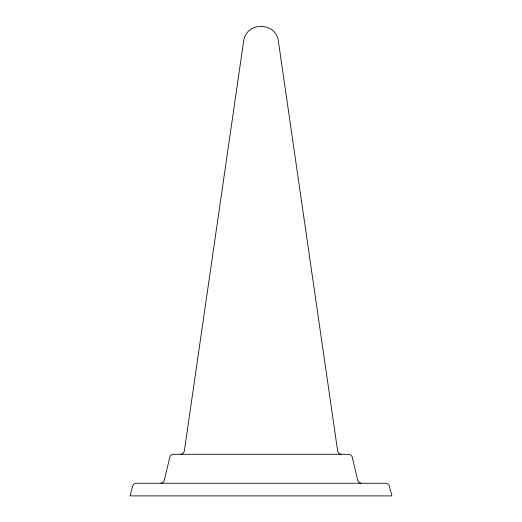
<?xml version="1.0" encoding="UTF-8"?>
<svg xmlns="http://www.w3.org/2000/svg" width="522" height="522" viewBox="0 0 522 522"><rect width="100%" height="100%" fill="white"/><g stroke="black" fill="none" stroke-linecap="round" stroke-linejoin="round"><path stroke-width="0.78" d="M160.991 483.255L163.066 482.445L164.143 480.919L170.028 456.248L171.255 454.812L173.063 454.277L349.316 454.297L351.052 455.04L352.109 456.6L357.857 480.919L358.934 482.445L361.009 483.255M180.88 454.277L183.098 453.474L184.286 451.432L243.67 40.873C246.293 21.617 275.707 21.617 278.33 40.873L337.714 451.432L338.902 453.474L341.12 454.277M132.581 486.282L130.128 495.9L391.872 495.9L389.164 485.401L388.042 483.972L385.902 483.255L136.098 483.255L133.958 483.972L132.581 486.282"/></g></svg>
